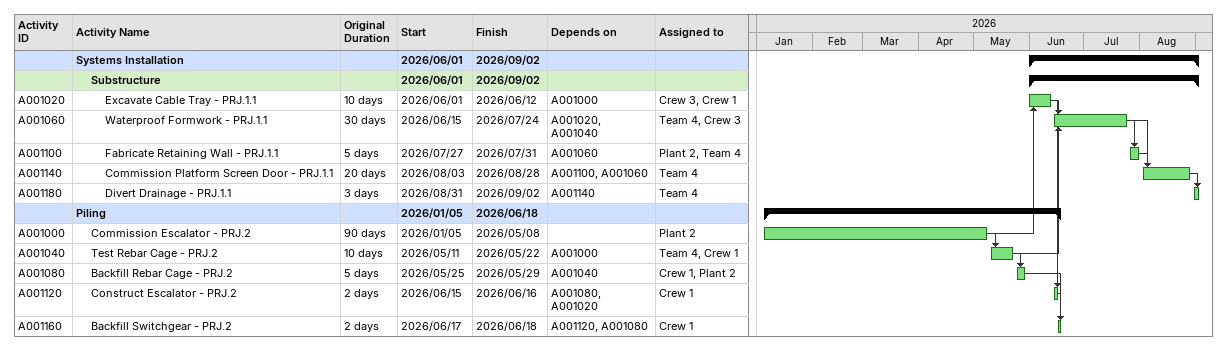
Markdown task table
| ID | Level | Task | Original duration | Start | Finish | Predecessors | Resources |
|---|---|---|---|---|---|---|---|
|  | 1 | **Systems Installation** |  | 2026-06-01 | 2026-09-02 |  |  |
|  | 2 | **Substructure** |  | 2026-06-01 | 2026-09-02 |  |  |
| A001020 | 3 | Excavate Cable Tray - PRJ.1.1 | 10d | 2026-06-01 | 2026-06-12 | A001000 | Crew 3, Crew 1 |
| A001060 | 3 | Waterproof Formwork - PRJ.1.1 | 30d | 2026-06-15 | 2026-07-24 | A001020, A001040 | Team 4, Crew 3 |
| A001100 | 3 | Fabricate Retaining Wall - PRJ.1.1 | 5d | 2026-07-27 | 2026-07-31 | A001060 | Plant 2, Team 4 |
| A001140 | 3 | Commission Platform Screen Door - PRJ.1.1 | 20d | 2026-08-03 | 2026-08-28 | A001100, A001060 | Team 4 |
| A001180 | 3 | Divert Drainage - PRJ.1.1 | 3d | 2026-08-31 | 2026-09-02 | A001140 | Team 4 |
|  | 1 | **Piling** |  | 2026-01-05 | 2026-06-18 |  |  |
| A001000 | 2 | Commission Escalator - PRJ.2 | 90d | 2026-01-05 | 2026-05-08 |  | Plant 2 |
| A001040 | 2 | Test Rebar Cage - PRJ.2 | 10d | 2026-05-11 | 2026-05-22 | A001000 | Team 4, Crew 1 |
| A001080 | 2 | Backfill Rebar Cage - PRJ.2 | 5d | 2026-05-25 | 2026-05-29 | A001040 | Crew 1, Plant 2 |
| A001120 | 2 | Construct Escalator - PRJ.2 | 2d | 2026-06-15 | 2026-06-16 | A001080, A001020 | Crew 1 |
| A001160 | 2 | Backfill Switchgear - PRJ.2 | 2d | 2026-06-17 | 2026-06-18 | A001120, A001080 | Crew 1 |
